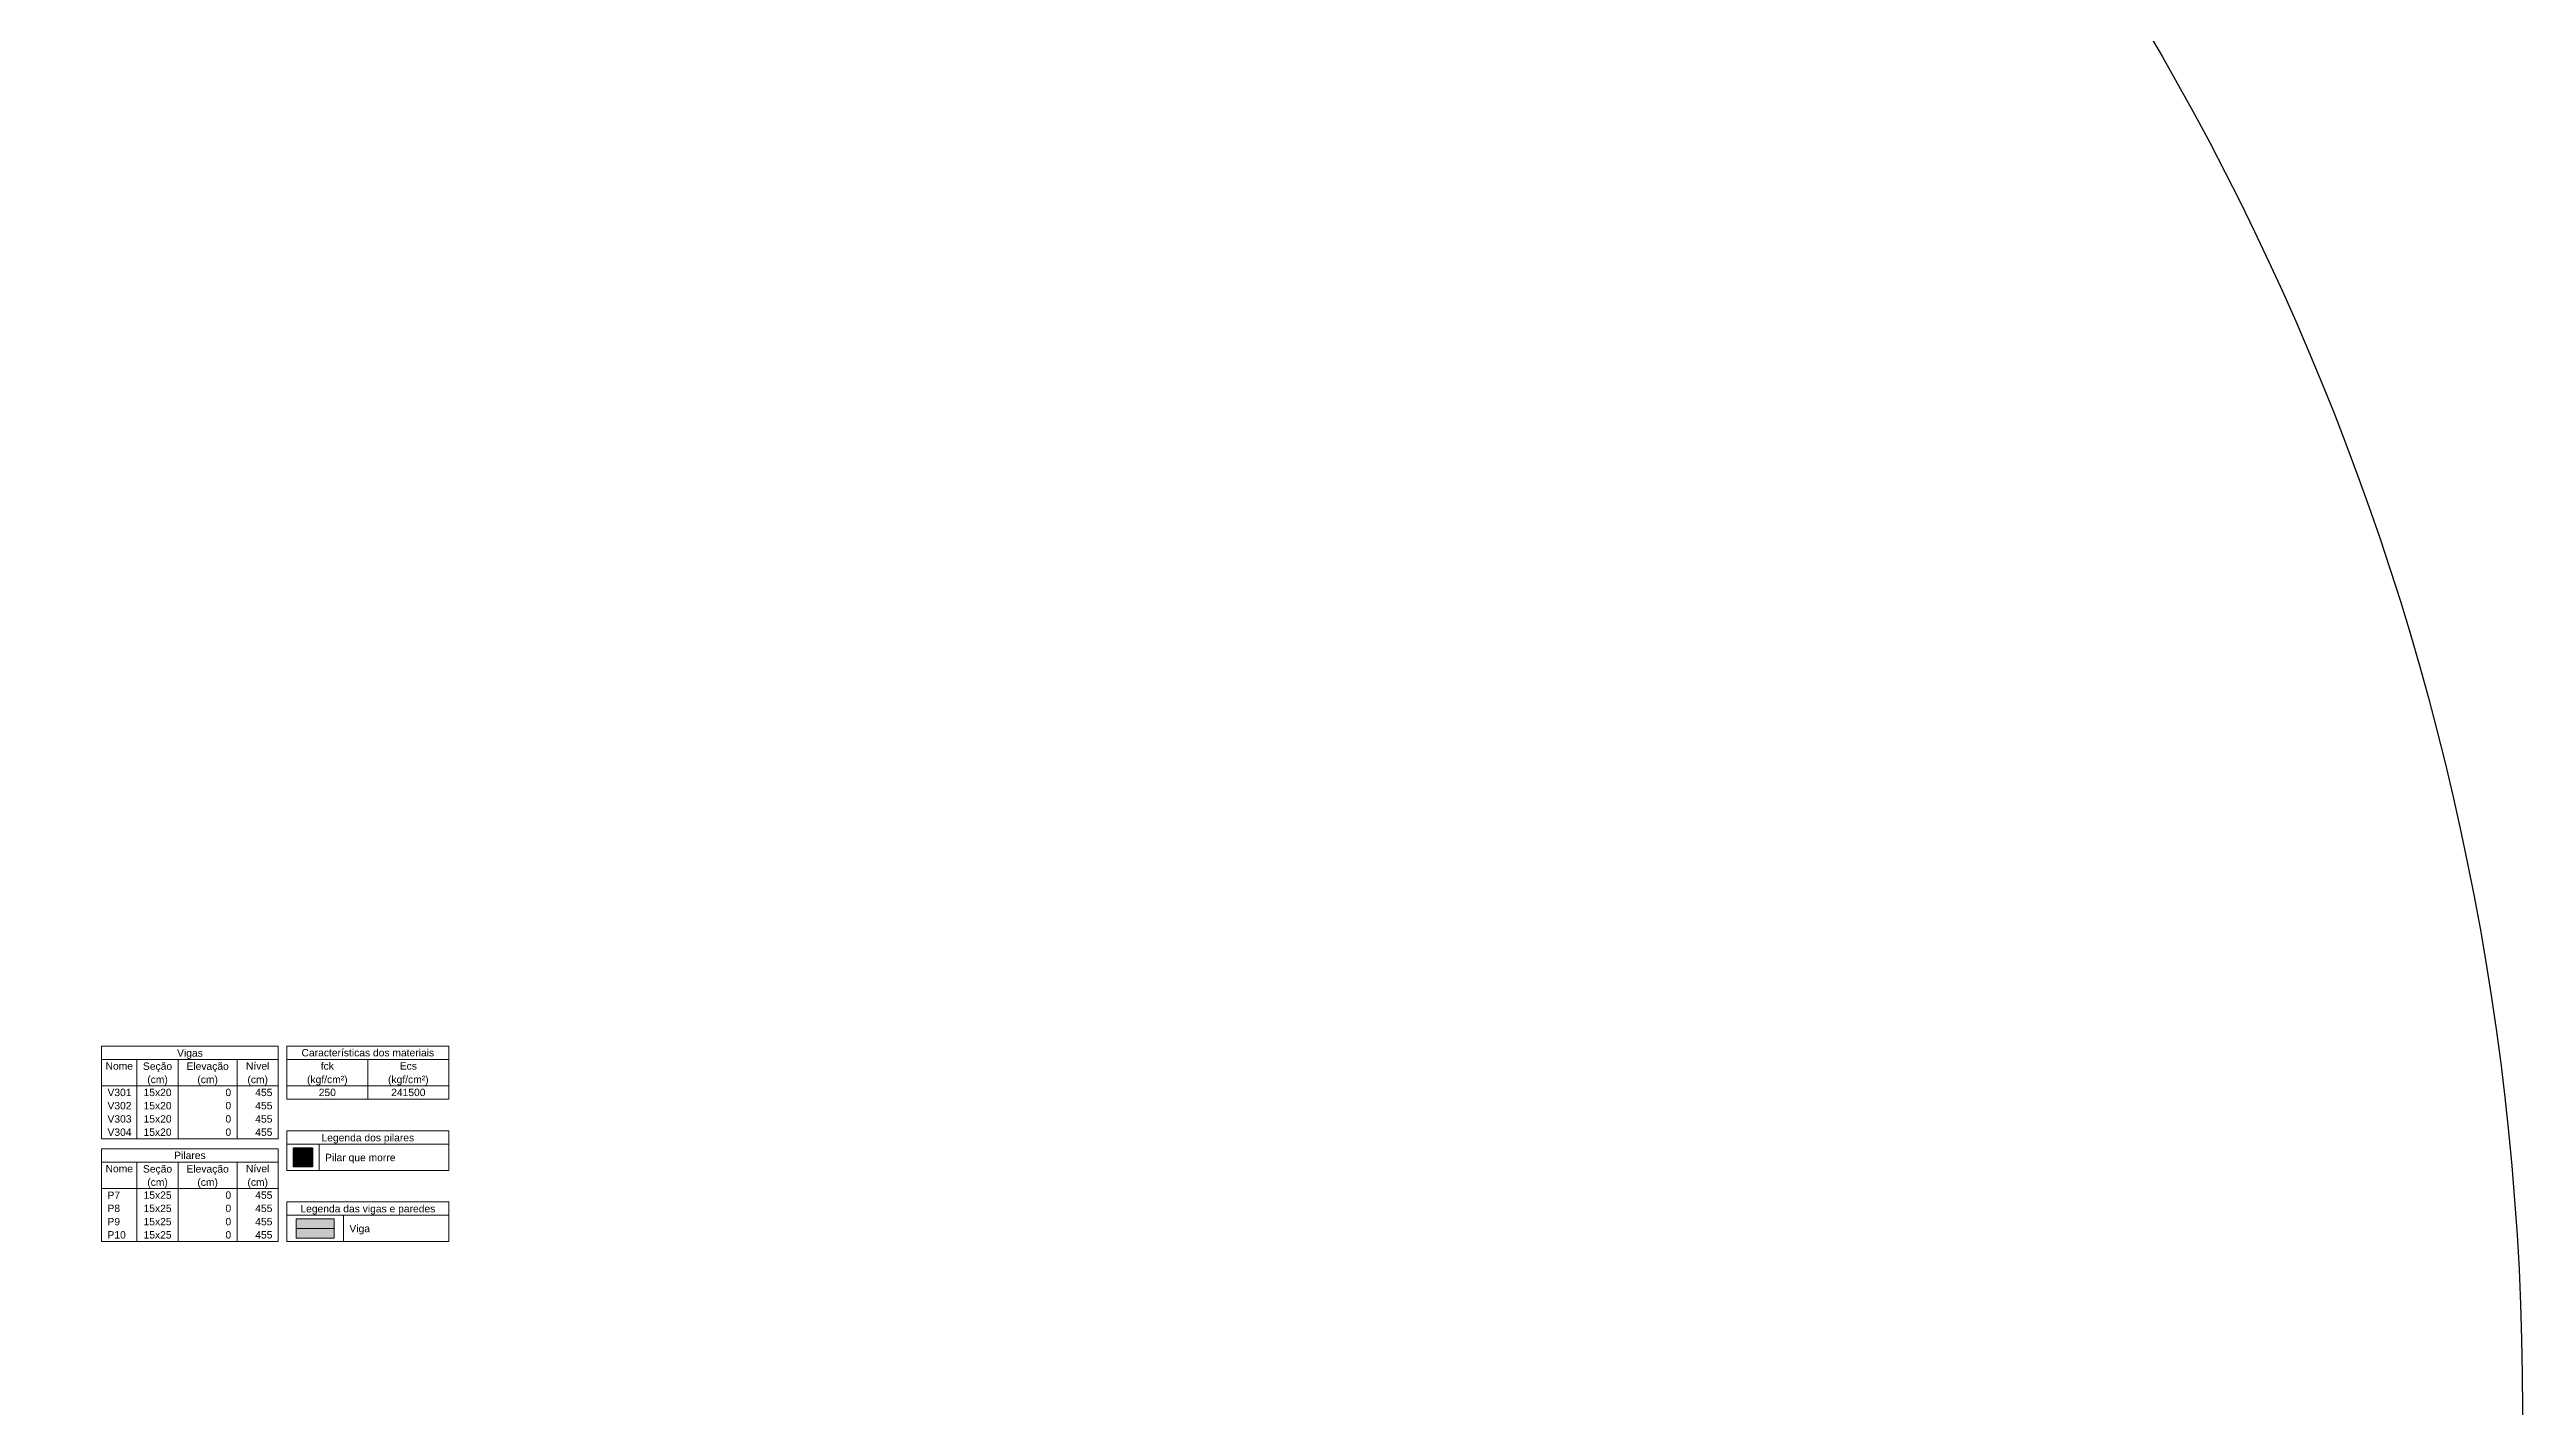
# Model space of a CAD drawing. Extents: x 5006 to 5323, y 875 to 3681.
# Drawn here: x 5220 to 5291.1, y 1383.2 to 1422.2 of the extents above; entities that cross this region are included whole.
import ezdxf

# ---------------------------------------------------------------- set-up
doc = ezdxf.new("R2010")
doc.units = 0
doc.header["$LTSCALE"] = 2
for name, color, linetype, lineweight in [('FO-Eixos', 5, 'Continuous', 5), ('FO-Hachura pilar que morre', 106, 'Continuous', 5), ('FO-Hachura viga', 43, 'Continuous', 5), ('FO-Pilares', 4, 'Continuous', 30), ('FO-Textos das vigas', 7, 'Continuous', 5), ('FO-Textos dos pilares', 7, 'Continuous', 5), ('FO-Vigas', 1, 'Continuous', 20)]:
    doc.layers.add(name, color=color, linetype=linetype, lineweight=lineweight)
doc.styles.add('ARIAL', font='arial.ttf')

msp = doc.modelspace()

# ---------------------------------------------------------------- hatches: boundary and pattern name
at = {"layer": 'FO-Hachura pilar que morre', "linetype": 'Continuous'}
msp.add_hatch(color=256, dxfattribs=at).paths.add_polyline_path([(5226.9913, 1390.0585), (5226.9913, 1390.6092), (5227.542, 1390.6092), (5227.542, 1390.0585), (5226.9913, 1390.0585)])
at = {"layer": 'FO-Hachura viga', "linetype": 'Continuous'}
msp.add_hatch(color=256, dxfattribs=at).paths.add_polyline_path([(5227.0654, 1388.0144), (5227.0654, 1388.5651), (5228.1668, 1388.5651), (5228.1668, 1388.0144), (5227.0654, 1388.0144)])

# ---------------------------------------------------------------- linework, layer by layer
msp.add_circle((5212.9262, 1383.0868), 78.188)
at = {"layer": 'FO-Eixos'}
msp.add_line((5227.0654, 1388.2897), (5228.1668, 1388.2897), dxfattribs=at)
at = {"layer": 'FO-Pilares'}
msp.add_lwpolyline([(5226.9913, 1390.0585), (5226.9913, 1390.6092), (5227.542, 1390.6092), (5227.542, 1390.0585), (5226.9913, 1390.0585)], close=True, dxfattribs=at)
at = {"layer": 'FO-Textos das vigas'}
for p, q in [((5221.472, 1393.5354), (5226.5552, 1393.5354)), ((5221.472, 1393.5354), (5221.472, 1390.8668)), ((5221.472, 1393.1542), (5226.5552, 1393.1542)), ((5222.4886, 1393.1542), (5222.4886, 1390.8668)), ((5223.6747, 1393.1542), (5223.6747, 1390.8668)), ((5225.3691, 1393.1542), (5225.3691, 1390.8668)), ((5226.5552, 1393.5354), (5226.5552, 1390.8668)), ((5226.8007, 1393.5354), (5231.4603, 1393.5354)), ((5226.8007, 1393.5354), (5226.8007, 1393.1542)), ((5226.8007, 1393.1542), (5231.4603, 1393.1542)), ((5226.8007, 1393.1542), (5226.8007, 1392.0105)), ((5229.1305, 1393.1542), (5229.1305, 1392.0105)), ((5231.4603, 1393.5354), (5231.4603, 1393.1542)), ((5231.4603, 1393.1542), (5231.4603, 1392.0105)), ((5221.472, 1392.3917), (5226.5552, 1392.3917)), ((5226.8007, 1392.3917), (5231.4603, 1392.3917)), ((5226.8007, 1392.0105), (5231.4603, 1392.0105)), ((5221.472, 1390.8668), (5226.5552, 1390.8668)), ((5226.8007, 1391.0996), (5231.4603, 1391.0996)), ((5226.8007, 1391.0996), (5226.8007, 1389.9558)), ((5231.4603, 1391.0996), (5231.4603, 1389.9558)), ((5226.8007, 1390.7183), (5231.4603, 1390.7183)), ((5227.7326, 1390.7183), (5227.7326, 1389.9558)), ((5226.8007, 1389.9558), (5231.4603, 1389.9558)), ((5226.8007, 1389.0555), (5231.4603, 1389.0555)), ((5226.8007, 1389.0555), (5226.8007, 1387.9118)), ((5231.4603, 1389.0555), (5231.4603, 1387.9118)), ((5226.8007, 1388.6742), (5231.4603, 1388.6742)), ((5228.4315, 1388.6742), (5228.4315, 1387.9118)), ((5226.8007, 1387.9118), (5231.4603, 1387.9118))]:
    msp.add_line(p, q, dxfattribs=at)
at = {"layer": 'FO-Textos dos pilares'}
for p, q in [((5221.472, 1390.5804), (5226.5552, 1390.5804)), ((5221.472, 1390.5804), (5221.472, 1387.9118)), ((5221.472, 1390.1992), (5226.5552, 1390.1992)), ((5222.4886, 1390.1992), (5222.4886, 1387.9118)), ((5223.6747, 1390.1992), (5223.6747, 1387.9118)), ((5225.3691, 1390.1992), (5225.3691, 1387.9118)), ((5226.5552, 1390.5804), (5226.5552, 1387.9118)), ((5221.472, 1389.4367), (5226.5552, 1389.4367)), ((5221.472, 1387.9118), (5226.5552, 1387.9118))]:
    msp.add_line(p, q, dxfattribs=at)
at = {"layer": 'FO-Vigas'}
msp.add_lwpolyline([(5227.0654, 1388.0144), (5227.0654, 1388.5651), (5228.1668, 1388.5651), (5228.1668, 1388.0144), (5227.0654, 1388.0144)], close=True, dxfattribs=at)

# ---------------------------------------------------------------- texts
at = {"layer": 'FO-Textos das vigas', "linetype": 'Continuous', "char_height": 0.2118, "line_spacing_factor": 0.798, "style": 'ARIAL'}
for s, insert, width, attachment_point in [('Nome', (5221.9803, 1392.8577), 1.580834, 8), ('Seção', (5223.0815, 1392.7882), 1.681984, 8), ('Vigas', (5224.0135, 1393.1692), 1.485463, 8), ('Elevação', (5224.5215, 1392.7882), 2.442056, 8), ('Nível', (5225.9622, 1392.8577), 1.352523, 8), ('Características dos materiais', (5229.1305, 1393.2389), 7.649848, 8), ('fck', (5227.9656, 1392.8577), 0.760072, 8), ('Ecs', (5230.2954, 1392.8577), 0.991272, 8), ('V301', (5221.6414, 1392.0952), 1.384313, 7), ('15x20', (5223.0817, 1392.0952), 1.609734, 8), ('(cm)', (5223.0815, 1392.4062), 1.184903, 8), ('(cm)', (5224.5215, 1392.4062), 1.184903, 8), ('0', (5225.1997, 1392.0952), 0.329461, 9), ('(cm)', (5225.9625, 1392.4062), 1.184903, 8), ('455', (5226.3858, 1392.0952), 0.988382, 9), ('(kgf/cm²)', (5227.9652, 1392.4069), 2.338016, 8), ('250', (5227.9656, 1392.0952), 0.988382, 8), ('(kgf/cm²)', (5230.2952, 1392.4069), 2.338016, 8), ('241500', (5230.2954, 1392.0952), 1.976765, 8), ('V302', (5221.6414, 1391.714), 1.384313, 7), ('V303', (5221.6414, 1391.3327), 1.384313, 7), ('15x20', (5223.0817, 1391.714), 1.609734, 8), ('15x20', (5223.0817, 1391.3327), 1.609734, 8), ('0', (5225.1997, 1391.714), 0.329461, 9), ('0', (5225.1997, 1391.3327), 0.329461, 9), ('455', (5226.3858, 1391.714), 0.988382, 9), ('455', (5226.3858, 1391.3327), 0.988382, 9), ('V304', (5221.6414, 1390.9515), 1.384313, 7), ('15x20', (5223.0817, 1390.9515), 1.609734, 8), ('0', (5225.1997, 1390.9515), 0.329461, 9), ('455', (5226.3858, 1390.9515), 0.988382, 9), ('Legenda dos pilares', (5229.1308, 1390.7327), 3.243913, 8), ('Pilar que morre', (5227.9022, 1390.1617), 4.05179, 7), ('Legenda das vigas e paredes', (5229.1309, 1388.6886), 4.984138, 8), ('Viga', (5228.6008, 1388.1176), 1.187793, 7)]:
    msp.add_mtext(s, dxfattribs=dict(at, insert=insert, width=width, attachment_point=attachment_point))
at = {"layer": 'FO-Textos dos pilares', "linetype": 'Continuous', "char_height": 0.2118, "line_spacing_factor": 0.798, "style": 'ARIAL'}
for s, insert, width, attachment_point in [('Seção', (5223.0815, 1389.8329), 1.681984, 8), ('Pilares', (5224.0136, 1390.2839), 1.814924, 8), ('Elevação', (5224.5215, 1389.8329), 2.442056, 8), ('Nível', (5225.9622, 1389.9027), 1.352523, 8), ('Nome', (5221.9803, 1389.9027), 1.580834, 8), ('(cm)', (5223.0815, 1389.4519), 1.184903, 8), ('(cm)', (5224.5215, 1389.4519), 1.184903, 8), ('(cm)', (5225.9625, 1389.4519), 1.184903, 8), ('P7', (5221.6414, 1389.1402), 0.725392, 7), ('P8', (5221.6414, 1388.759), 0.725392, 7), ('15x25', (5223.0817, 1389.1402), 1.609734, 8), ('15x25', (5223.0817, 1388.759), 1.609734, 8), ('0', (5225.1997, 1389.1402), 0.329461, 9), ('0', (5225.1997, 1388.759), 0.329461, 9), ('455', (5226.3858, 1389.1402), 0.988382, 9), ('455', (5226.3858, 1388.759), 0.988382, 9), ('P9', (5221.6414, 1388.3777), 0.725392, 7), ('P10', (5221.6414, 1387.9965), 1.054852, 7), ('15x25', (5223.0817, 1388.3777), 1.609734, 8), ('15x25', (5223.0817, 1387.9965), 1.609734, 8), ('0', (5225.1997, 1388.3777), 0.329461, 9), ('0', (5225.1997, 1387.9965), 0.329461, 9), ('455', (5226.3858, 1388.3777), 0.988382, 9), ('455', (5226.3858, 1387.9965), 0.988382, 9)]:
    msp.add_mtext(s, dxfattribs=dict(at, insert=insert, width=width, attachment_point=attachment_point))

doc.saveas('drawing.dxf')
